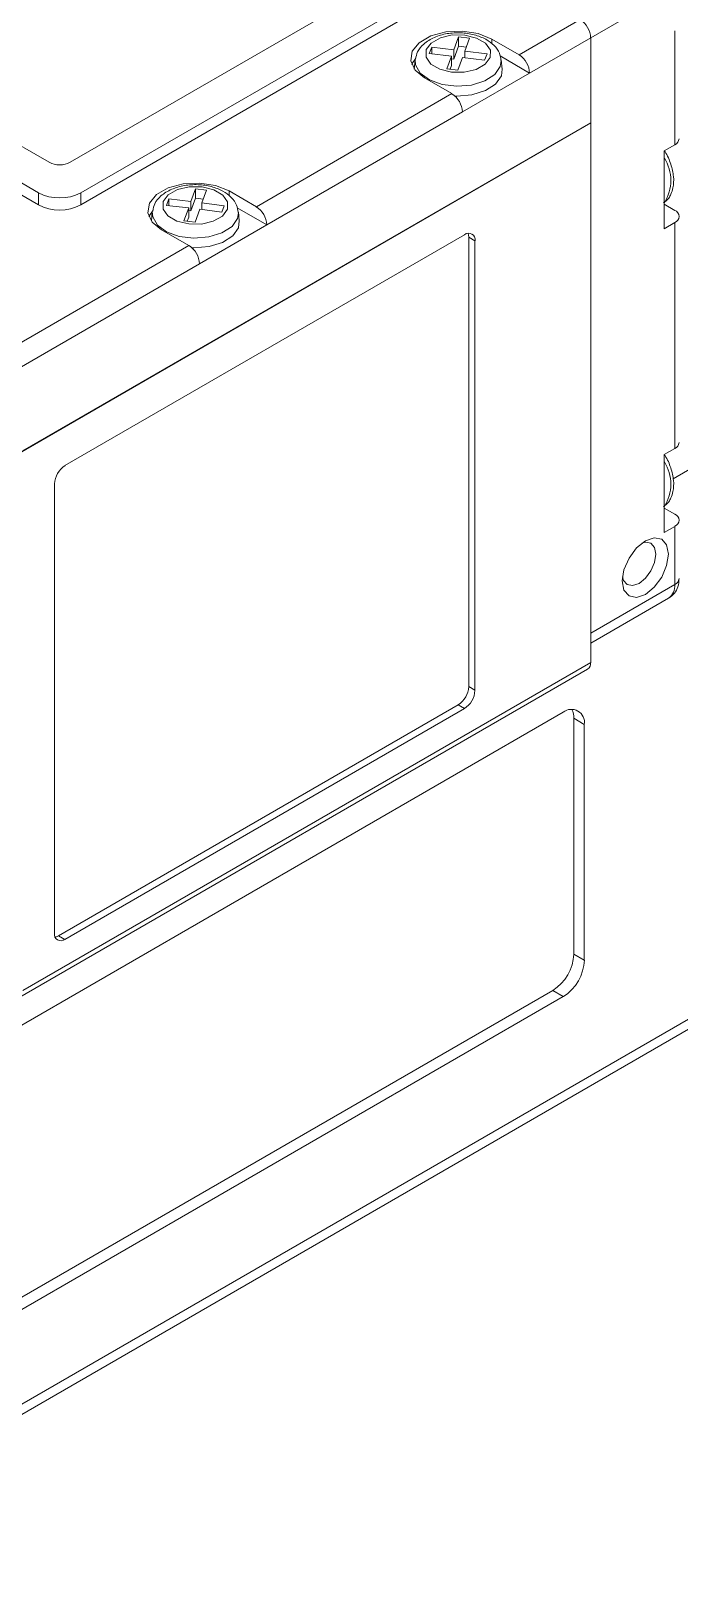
# Model space of a CAD drawing. Header units: inches. Extents: x 0.2 to 16.3, y 0.2 to 11.5.
# Drawn here: x 14.279 to 14.708, y 9.641 to 10.662 of the extents above; entities that cross this region are included whole.
import ezdxf

# ---------------------------------------------------------------- set-up
doc = ezdxf.new("R2010")
doc.units = ezdxf.units.IN
doc.header["$MEASUREMENT"] = 0

msp = doc.modelspace()

# ---------------------------------------------------------------- linework, layer by layer
at = {"color": 8, "linetype": 'Continuous', "lineweight": 18}
for p, q in [((15.7809, 10.9877), (14.7038, 10.3659)), ((14.5838, 10.6536), (14.5838, 10.6567)), ((14.4098, 10.5531), (14.4098, 10.5563))]:
    msp.add_line(p, q, dxfattribs=at)
at = {"color": 7, "linetype": 'Continuous', "lineweight": 18}
for p, q in [((14.0883, 9.6407), (15.9494, 10.7151)), ((14.0924, 9.6498), (15.9535, 10.7241)), ((14.3047, 10.5752), (14.4996, 10.6877)), ((14.3117, 10.5551), (14.5344, 10.6836)), ((14.3117, 10.547), (14.5344, 10.6756)), ((14.681, 10.6759), (14.6492, 10.6575)), ((14.6019, 10.6463), (14.6422, 10.6696)), ((14.5617, 10.6581), (14.5586, 10.6496)), ((14.569, 10.6572), (14.5617, 10.6581)), ((14.5617, 10.652), (14.5617, 10.6581)), ((14.5659, 10.6488), (14.569, 10.6572)), ((14.6019, 10.6463), (14.5838, 10.6567)), ((14.6492, 10.6575), (14.6088, 10.6342)), ((14.6492, 10.6013), (14.6492, 10.6575)), ((14.6492, 10.6575), (14.6492, 10.2637)), ((14.7049, 10.5868), (14.7049, 10.6621)), ((14.1237, 10.6475), (14.2838, 10.5551)), ((14.1585, 10.6515), (14.2908, 10.5752)), ((14.533, 10.643), (14.5324, 10.6369)), ((14.533, 10.643), (14.5331, 10.6433)), ((14.544, 10.6514), (14.5424, 10.6472)), ((14.5424, 10.6472), (14.5571, 10.6454)), ((14.5586, 10.6496), (14.544, 10.6514)), ((14.544, 10.647), (14.544, 10.6514)), ((14.5571, 10.6454), (14.554, 10.637)), ((14.5571, 10.6393), (14.5571, 10.6454)), ((14.5586, 10.6435), (14.5571, 10.6437)), ((14.5617, 10.652), (14.5586, 10.6435)), ((14.5586, 10.6435), (14.5586, 10.6496)), ((14.5613, 10.6361), (14.5644, 10.6445)), ((14.5669, 10.6514), (14.5617, 10.652)), ((14.5644, 10.6445), (14.579, 10.6428)), ((14.5806, 10.647), (14.5659, 10.6488)), ((14.5659, 10.6443), (14.5659, 10.6488)), ((14.579, 10.6428), (14.5806, 10.647)), ((14.6088, 10.6342), (14.5892, 10.6456)), ((14.5906, 10.6369), (14.59, 10.643)), ((14.59, 10.643), (14.59, 10.6426)), ((14.1237, 10.6395), (14.2838, 10.547)), ((14.554, 10.637), (14.5613, 10.6361)), ((14.5571, 10.6393), (14.5561, 10.6367)), ((14.5643, 10.6085), (14.6088, 10.6342)), ((14.5392, 10.631), (14.5573, 10.6206)), ((14.4279, 10.5458), (14.5573, 10.6206)), ((14.5643, 10.6085), (14.4348, 10.5338)), ((14.2038, 10.3441), (14.6492, 10.6013)), ((14.2734, 10.3843), (14.6492, 10.6013)), ((14.6492, 10.6013), (14.6492, 10.2444)), ((14.6979, 10.5828), (14.7049, 10.5868)), ((14.6979, 10.5313), (14.6979, 10.5828)), ((14.2838, 10.547), (14.2838, 10.5551)), ((14.3117, 10.5551), (14.3117, 10.547)), ((14.37, 10.551), (14.3684, 10.5467)), ((14.3846, 10.5492), (14.37, 10.551)), ((14.37, 10.5466), (14.37, 10.551)), ((14.3877, 10.5576), (14.3846, 10.5492)), ((14.3877, 10.5515), (14.3846, 10.5431)), ((14.395, 10.5568), (14.3877, 10.5576)), ((14.3877, 10.5515), (14.3877, 10.5576)), ((14.3929, 10.5509), (14.3877, 10.5515)), ((14.3919, 10.5483), (14.395, 10.5568)), ((14.4279, 10.5458), (14.4098, 10.5563)), ((14.359, 10.5425), (14.3584, 10.5365)), ((14.359, 10.5425), (14.3591, 10.5429)), ((14.3684, 10.5467), (14.3831, 10.545)), ((14.3831, 10.545), (14.38, 10.5365)), ((14.3831, 10.5389), (14.3831, 10.545)), ((14.3846, 10.5431), (14.3831, 10.5433)), ((14.3846, 10.5431), (14.3846, 10.5492)), ((14.3873, 10.5356), (14.3904, 10.5441)), ((14.3904, 10.5441), (14.4051, 10.5423)), ((14.4066, 10.5465), (14.3919, 10.5483)), ((14.3919, 10.5439), (14.3919, 10.5483)), ((14.4051, 10.5423), (14.4066, 10.5465)), ((14.4348, 10.5338), (14.4152, 10.5451)), ((14.4166, 10.5364), (14.416, 10.5425)), ((14.416, 10.5425), (14.416, 10.5421)), ((14.7049, 10.5434), (14.6979, 10.5474)), ((14.3652, 10.5306), (14.3833, 10.5201)), ((14.38, 10.5365), (14.3873, 10.5356)), ((14.3831, 10.5389), (14.3821, 10.5363)), ((14.3903, 10.5081), (14.4348, 10.5338)), ((14.7049, 10.5354), (14.6979, 10.5313)), ((14.7049, 10.3859), (14.7049, 10.5354)), ((14.3012, 10.3747), (14.5657, 10.5273)), ((14.5685, 10.5257), (14.5685, 10.2284)), ((14.5726, 10.5233), (14.5685, 10.5257)), ((14.5726, 10.5233), (14.5726, 10.226)), ((14.2539, 10.4454), (14.3833, 10.5201)), ((14.3903, 10.5081), (14.2609, 10.4333)), ((14.6979, 10.3819), (14.7049, 10.3859)), ((14.6979, 10.3304), (14.6979, 10.3819)), ((14.2943, 10.3626), (14.2943, 10.0652)), ((14.7049, 10.3425), (14.6979, 10.3465)), ((14.7049, 10.3344), (14.6979, 10.3304)), ((14.7049, 10.2959), (14.7049, 10.3344)), ((14.6492, 10.2637), (14.7049, 10.2959)), ((14.6492, 10.2571), (14.7008, 10.2869)), ((14.2734, 10.0275), (14.6492, 10.2444)), ((14.2713, 10.023), (14.6472, 10.2399)), ((14.5685, 10.2284), (14.5726, 10.226)), ((14.297, 10.0636), (14.5615, 10.2163)), ((14.3012, 10.0612), (14.5657, 10.2139)), ((14.5657, 10.2139), (14.5615, 10.2163)), ((14.6311, 10.2115), (14.2177, 9.9728)), ((14.6381, 10.0515), (14.6381, 10.2075)), ((14.645, 10.2034), (14.6381, 10.2075)), ((14.645, 10.0475), (14.645, 10.2034)), ((14.297, 10.0636), (14.3012, 10.0612)), ((14.6381, 10.0515), (14.645, 10.0475)), ((14.2107, 9.7888), (14.6241, 10.0274)), ((14.2177, 9.7848), (14.6311, 10.0234)), ((14.6311, 10.0234), (14.6241, 10.0274))]:
    msp.add_line(p, q, dxfattribs=at)
at = {"color": 7, "linetype": 'Continuous', "lineweight": 18, "flags": 128}
for points in [[(14.5838, 10.6567), (14.5748, 10.6603), (14.5643, 10.662), (14.5534, 10.6614), (14.5434, 10.6588), (14.5357, 10.6543), (14.5311, 10.6486), (14.5301, 10.6423), (14.533, 10.6362), (14.5392, 10.631)], [(14.5827, 10.6445), (14.5828, 10.6494), (14.5796, 10.6539), (14.5737, 10.6574), (14.566, 10.6593), (14.5575, 10.6594), (14.5497, 10.6576), (14.5436, 10.6541), (14.5403, 10.6497), (14.5402, 10.6448), (14.5434, 10.6402), (14.5493, 10.6368), (14.5571, 10.6348), (14.5655, 10.6348), (14.5734, 10.6366), (14.5794, 10.64), (14.5827, 10.6445)], [(14.5334, 10.6441), (14.5311, 10.6405), (14.5308, 10.6399)], [(14.5594, 10.619), (14.5606, 10.619), (14.5706, 10.6198), (14.5795, 10.6226), (14.5863, 10.6269), (14.5901, 10.6324), (14.5906, 10.6369)], [(14.4098, 10.5563), (14.4008, 10.5599), (14.3903, 10.5615), (14.3794, 10.561), (14.3695, 10.5583), (14.3617, 10.5539), (14.3571, 10.5481), (14.3561, 10.5418), (14.359, 10.5357), (14.3652, 10.5306)], [(14.4087, 10.5441), (14.4088, 10.549), (14.4057, 10.5535), (14.3997, 10.557), (14.392, 10.5589), (14.3835, 10.5589), (14.3757, 10.5571), (14.3696, 10.5537), (14.3663, 10.5492), (14.3662, 10.5443), (14.3694, 10.5398), (14.3753, 10.5363), (14.3831, 10.5344), (14.3915, 10.5343), (14.3994, 10.5362), (14.4054, 10.5396), (14.4087, 10.5441)], [(14.3595, 10.5436), (14.3571, 10.5401), (14.3568, 10.5394)], [(14.3854, 10.5186), (14.3866, 10.5186), (14.3966, 10.5194), (14.4055, 10.5221), (14.4123, 10.5265), (14.4161, 10.5319), (14.4166, 10.5364)], [(14.5685, 10.5257), (14.5683, 10.5272), (14.5681, 10.5282)], [(14.7007, 10.316), (14.6995, 10.3085), (14.6962, 10.3009), (14.6913, 10.2942), (14.6854, 10.2894), (14.6795, 10.2874), (14.6746, 10.2884), (14.6712, 10.2922), (14.6701, 10.2983), (14.6712, 10.3057), (14.6746, 10.3134), (14.6795, 10.3201), (14.6854, 10.3248), (14.6913, 10.3268), (14.6962, 10.3259), (14.6995, 10.3221), (14.7007, 10.316)], [(14.6702, 10.301), (14.6709, 10.2987), (14.6733, 10.2959), (14.677, 10.2952), (14.6812, 10.2967), (14.6855, 10.3001), (14.6891, 10.305), (14.6915, 10.3105), (14.6924, 10.316)], [(14.6924, 10.316), (14.6915, 10.3204), (14.6891, 10.3232), (14.6855, 10.3239), (14.6831, 10.3233)], [(14.2947, 10.0628), (14.2957, 10.063), (14.297, 10.0636)]]:
    msp.add_lwpolyline(points, dxfattribs=at)
at = {"color": 8, "linetype": 'Continuous', "lineweight": 18, "flags": 128}
for points in [[(14.59, 10.6426), (14.5894, 10.6386), (14.5857, 10.6333), (14.5791, 10.629), (14.5704, 10.6263), (14.5606, 10.6255), (14.5509, 10.6267), (14.5425, 10.6297), (14.5364, 10.6342), (14.5333, 10.6396), (14.533, 10.643)], [(14.416, 10.5421), (14.4154, 10.5381), (14.4118, 10.5328), (14.4051, 10.5286), (14.3964, 10.5259), (14.3866, 10.525), (14.3769, 10.5262), (14.3685, 10.5292), (14.3624, 10.5337), (14.3593, 10.5392), (14.359, 10.5425)]]:
    msp.add_lwpolyline(points, dxfattribs=at)
at = {"color": 7, "linetype": 'Continuous', "lineweight": 18}
for centre, radius, start, end in [((14.6341, 10.6568), 0.0151, 2.6055, 57.3945), ((14.5937, 10.6335), 0.0151, 2.6055, 57.3945), ((14.5492, 10.6078), 0.0151, 2.6055, 57.3945), ((14.7028, 10.5913), 0.00495, 294.3747, 354.3052), ((14.2977, 10.5886), 0.0151, 242.6097, 297.3903), ((14.2977, 10.5819), 0.0303, 242.6097, 297.3903), ((14.2977, 10.5739), 0.0303, 242.6097, 297.3903), ((14.4197, 10.5331), 0.0151, 2.6055, 57.3945), ((14.7034, 10.5394), 0.0043, 290.7834, 69.2166), ((14.5684, 10.524), 0.0043, 350.786, 129.2033), ((14.3752, 10.5074), 0.0151, 2.6055, 57.3945), ((14.7028, 10.3904), 0.00495, 294.3747, 354.3052), ((14.3094, 10.3619), 0.0151, 122.6055, 177.3945), ((14.7034, 10.3385), 0.0043, 290.7834, 69.2166), ((14.6445, 10.2438), 0.00472, 304.0564, 7.2558), ((14.5534, 10.2291), 0.0151, 302.6055, 357.3945), ((14.5575, 10.2266), 0.0151, 302.6055, 357.3945), ((14.6365, 10.2048), 0.0086, 350.786, 129.2033), ((14.6255, 10.2079), 0.0125, 357.8954, 25.7081), ((14.2985, 10.0646), 0.0043, 170.786, 309.2033), ((14.6078, 10.0529), 0.0303, 302.6055, 357.3945), ((14.6148, 10.0489), 0.0303, 302.6055, 357.3945)]:
    msp.add_arc(centre, radius, start, end, dxfattribs=at)
at = {"color": 8, "linetype": 'Continuous', "lineweight": 18}
for centre, radius, start, end in [((14.6748, 10.5632), 0.0275, 327.4063, 32.5937), ((14.6748, 10.3623), 0.0275, 327.4063, 32.5937), ((14.6952, 10.2948), 0.0097, 305.0133, 6.2988), ((14.7028, 10.3004), 0.00495, 294.3747, 354.3052)]:
    msp.add_arc(centre, radius, start, end, dxfattribs=at)
at = {"color": 7, "linetype": 'Continuous', "lineweight": 18}
for points, knots in [([(14.5898, 10.6426), (14.5896, 10.6442), (14.5891, 10.6479), (14.5854, 10.6527), (14.5798, 10.6569), (14.5722, 10.6598), (14.5633, 10.6611), (14.5541, 10.6606), (14.5454, 10.6581), (14.5388, 10.6539), (14.5344, 10.6489), (14.5336, 10.6451), (14.5333, 10.6435)], [0, 0, 0, 0, 0.07302, 0.166669, 0.265637, 0.373822, 0.485185, 0.596773, 0.709929, 0.826658, 0.92505, 1, 1, 1, 1]), ([(14.6973, 10.5483), (14.6986, 10.5493), (14.7007, 10.5509), (14.7026, 10.5545), (14.7041, 10.5591), (14.7044, 10.5658), (14.7024, 10.5739), (14.7001, 10.58), (14.6981, 10.5826), (14.6979, 10.5828)], [0, 0, 0, 0, 0.139258, 0.227775, 0.353274, 0.553525, 0.76533, 0.980393, 1, 1, 1, 1]), ([(14.4158, 10.5421), (14.4156, 10.5437), (14.4151, 10.5474), (14.4114, 10.5523), (14.4058, 10.5565), (14.3982, 10.5594), (14.3893, 10.5607), (14.3801, 10.5601), (14.3715, 10.5576), (14.3648, 10.5535), (14.3604, 10.5484), (14.3596, 10.5447), (14.3593, 10.543)], [0, 0, 0, 0, 0.07302, 0.166669, 0.265637, 0.373822, 0.485185, 0.596773, 0.709929, 0.826658, 0.92505, 1, 1, 1, 1]), ([(14.6973, 10.3474), (14.6986, 10.3483), (14.7007, 10.3499), (14.7026, 10.3536), (14.7041, 10.3582), (14.7044, 10.3649), (14.7024, 10.373), (14.7001, 10.379), (14.6981, 10.3816), (14.6979, 10.3819)], [0, 0, 0, 0, 0.139258, 0.227775, 0.353274, 0.553525, 0.76533, 0.980393, 1, 1, 1, 1]), ([(14.7008, 10.2869), (14.7022, 10.2879), (14.7049, 10.2899), (14.7073, 10.2946), (14.7076, 10.298), (14.7078, 10.2999)], [0, 0, 0, 0, 0.3291, 0.642231, 1, 1, 1, 1])]:
    msp.add_open_spline(points, degree=3, knots=knots, dxfattribs=at)

doc.saveas('drawing.dxf')
